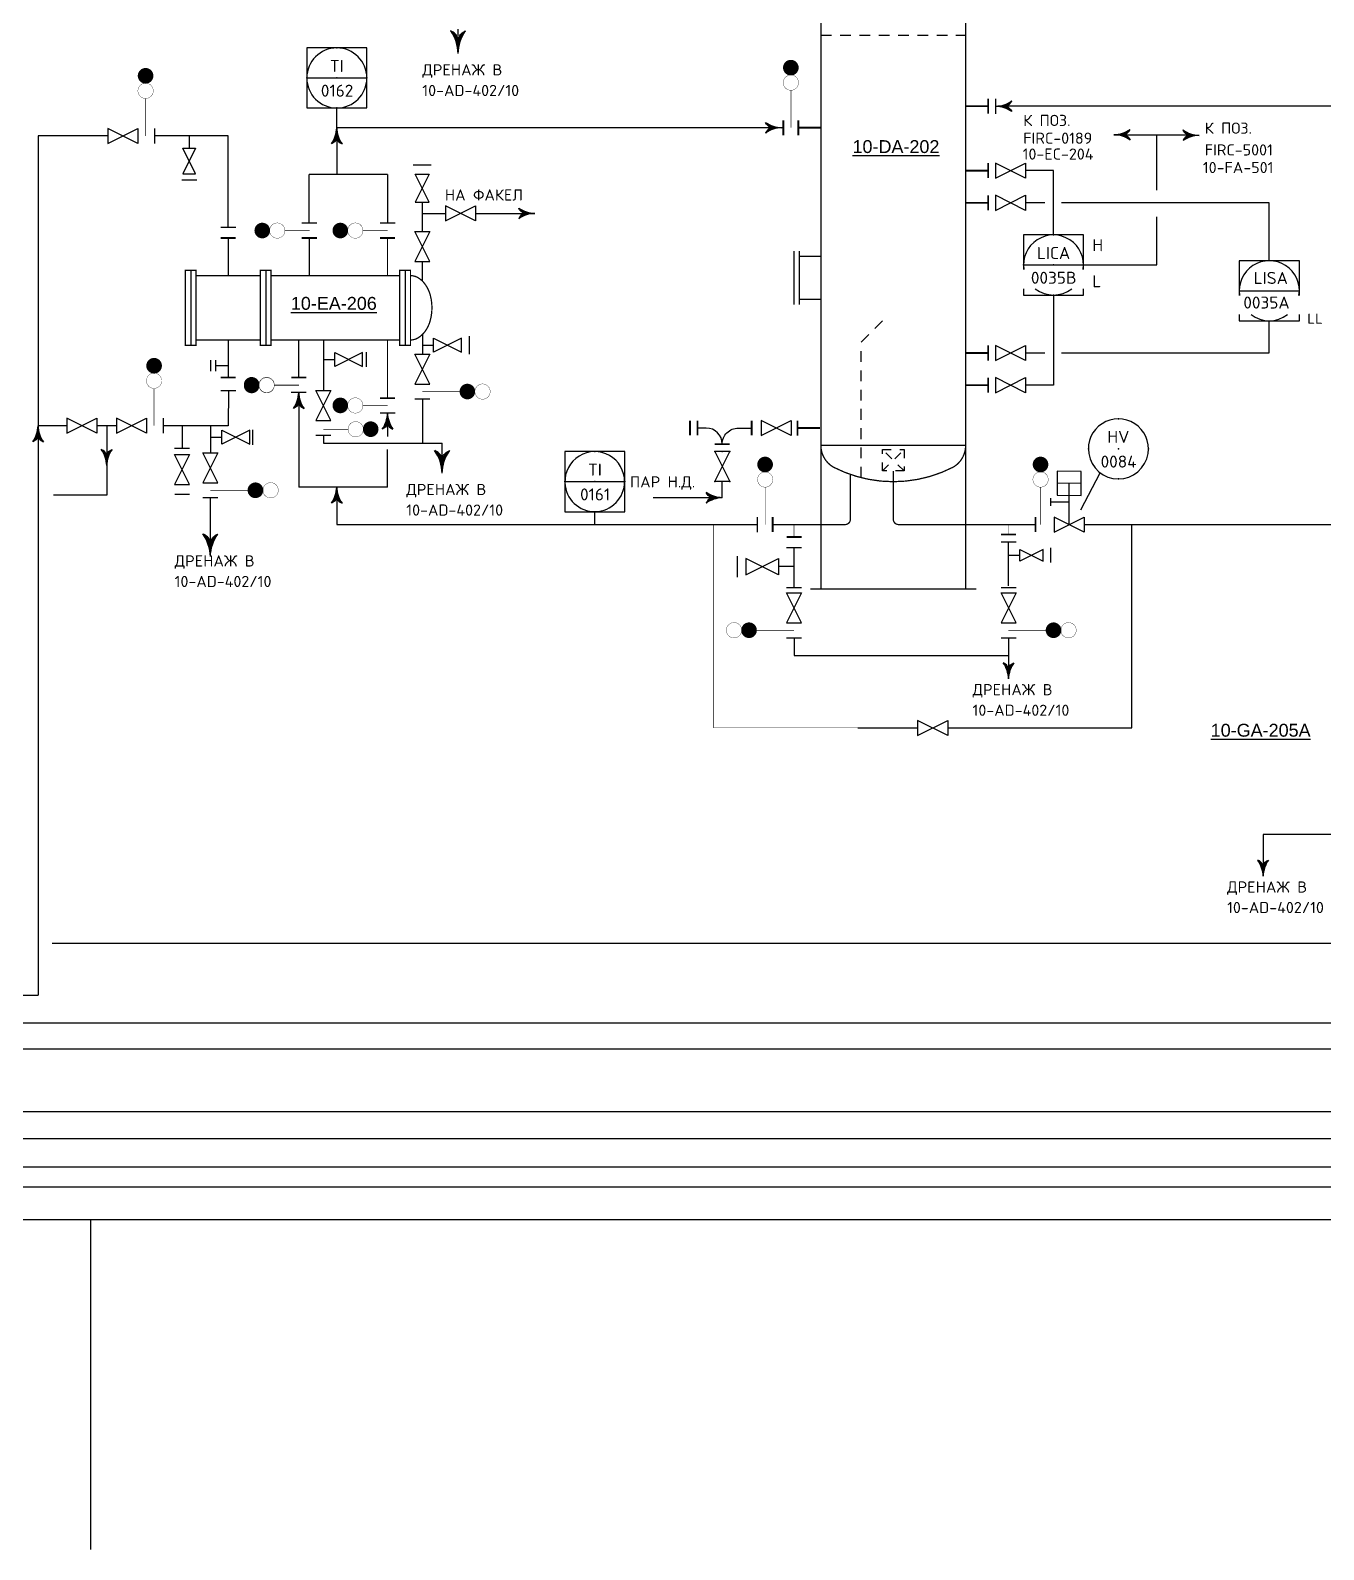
# Model space of a CAD drawing. Extents: x 78 to 490, y 181 to 404.
# Drawn here: x 250.44 to 265.52, y 181.98 to 199.68 of the extents above; entities that cross this region are included whole.
import ezdxf
from ezdxf.enums import TextEntityAlignment as Align

# ---------------------------------------------------------------- set-up
doc = ezdxf.new("R2010")
doc.units = 0
for name, pattern in [('DASH', [0.15625, 0.09375, -0.0625]), ('DASHED', [0.1875, 0.125, -0.0625]), ('HIDDEN', [0.125, 0.0625, -0.0625]), ('SDASH', [0.09375, 0.046875, -0.046875])]:
    doc.linetypes.add(name, pattern=pattern)
doc.layers.get('0').update_dxf_attribs({"linetype": 'CONTINUOUS'})
for name, color, linetype in [('1', 2, 'CONTINUOUS'), ('IN-ATTRIBS', 7, 'CONTINUOUS'), ('IN-EQUIPMENT', 7, 'CONTINUOUS'), ('IN-INST-TAP', 7, 'CONTINUOUS'), ('IN-INSTRUMENT', 7, 'SDASH'), ('IN-MIN-PROC', 7, 'CONTINUOUS'), ('IN-STEAM', 2, 'DASHED'), ('IN-TEXT', 51, 'CONTINUOUS')]:
    doc.layers.add(name, color=color, linetype=linetype)
doc.styles.add('ATTRIBS', font='SIMPLEX', dxfattribs={"width": 0.8, "height": 0.125})
doc.styles.add('HELV', font='HELV', dxfattribs={"height": 0.15})
doc.styles.add('NARROW', font='simplex', dxfattribs={"width": 0.75, "height": 0.1})
doc.styles.add('S1', font='simplex.shx')
doc.styles.add('SIMPLEX', font='SIMPLEX.shx')

# ---------------------------------------------------------------- blocks, each defined once
blk = doc.blocks.new('BUBTEXT')
at = {"layer": 'IN-ATTRIBS'}
for p in [(0, 0.25), (-0.25, 0), (0, 0), (0.25, 0), (0, -0.25)]:
    blk.add_point(p, dxfattribs=at)
at = {"layer": 'IN-ATTRIBS', "flags": 1}
for tag, style, width, p in [('IDNUM', 'ATTRIBS', 0.8, (0.009, 0.584)), ('DWGNO', 'ATTRIBS', 0.8, (0.003, 0.447)), ('FILENO', 'ATTRIBS', 0.8, (-0.003, 0.311)), ('LOC', 'ATTRIBS', 0.8, (-0.08, -0.422)), ('SIG', 'ATTRIBS', 0.8, (-0.087, -0.563)), ('INSTALL', 'ATTRIBS', 0.8, (-0.087, -0.699)), ('SERV', 'ATTRIBS', 0.8, (-0.083, -0.838)), ('DATE', 'ATTRIBS', 0.8, (-0.088, -0.969)), ('DES', 'NARROW', 0.75, (-0.087, -1.102)), ('CSYS', 'NARROW', 0.75, (-0.087, -1.243))]:
    blk.add_attdef(tag, text='', height=0.1, dxfattribs=dict(at, style=style, width=width)).set_placement(p, align=Align.CENTER)
at = {"layer": 'IN-ATTRIBS', "style": 'ATTRIBS', "flags": 1}
blk.add_attdef('SYSCDI', text='', height=0.1, dxfattribs=at).set_placement((-0.312, 0.312), align=Align.RIGHT)
at = {"layer": 'IN-ATTRIBS', "style": 'S1'}
for tag, p in [('XT', (0.324, 0.257)), ('A1', (0.323, 0.115)), ('A2', (0.323, -0.035)), ('A3', (0.323, -0.185)), ('RES', (0.323, -0.342))]:
    blk.add_attdef(tag, p, '', height=0.1, dxfattribs=at)
at = {"layer": 'IN-ATTRIBS', "style": 'ATTRIBS'}
blk.add_attdef('SYSCDV', text='', height=0.1, dxfattribs=at).set_placement((-0.312, 0.141), align=Align.RIGHT)
at = {"layer": 'IN-ATTRIBS', "style": 'S1'}
for tag, p in [('INSTTYPE', (0, 0.05)), ('TAGNUM', (0.002, -0.156)), ('MD', (0.402, -0.565)), ('SZ', (0.402, -0.696))]:
    blk.add_attdef(tag, text='', height=0.1, dxfattribs=at).set_placement(p, align=Align.CENTER)
blk = doc.blocks.new('VALVTEXT')
at = {"layer": 'IN-ATTRIBS'}
for p in [(0, 0.0625), (0, 0), (0.25, 0.0625), (0.25, 0), (0, -0.0625), (0.25, -0.0625)]:
    blk.add_point(p, dxfattribs=at)
at = {"layer": 'IN-ATTRIBS', "style": 'S1', "flags": 1}
for tag, p in [('IDNUM', (0.125, 0.5625)), ('DWGNO', (0.125, 0.4375)), ('FILENO', (0.125, 0.3125))]:
    blk.add_attdef(tag, text='', height=0.1, dxfattribs=at).set_placement(p, align=Align.CENTER)
at = {"layer": 'IN-ATTRIBS', "style": 'S1'}
for tag, p in [('MODE', (0.125, 0.078125)), ('SIZE', (0.125, -0.1875))]:
    blk.add_attdef(tag, text='', height=0.1, dxfattribs=at).set_placement(p, align=Align.CENTER)
blk = doc.blocks.new('PH29')
at = {"layer": 'IN-ATTRIBS'}
for p in [(0, 0.25), (-0.25, 0), (0, 0), (0.25, 0), (0, -0.25)]:
    blk.add_point(p, dxfattribs=at)
at = {"layer": 'IN-ATTRIBS', "flags": 1}
for tag, style, width, p in [('IDNUM', 'ATTRIBS', 0.8, (0.009, 0.584)), ('DWGNO', 'ATTRIBS', 0.8, (0.003, 0.447)), ('FILENO', 'ATTRIBS', 0.8, (-0.003, 0.311)), ('LOC', 'ATTRIBS', 0.8, (-0.08, -0.422)), ('SIG', 'ATTRIBS', 0.8, (-0.087, -0.563)), ('INSTALL', 'ATTRIBS', 0.8, (-0.087, -0.699)), ('SERV', 'ATTRIBS', 0.8, (-0.083, -0.838)), ('DATE', 'ATTRIBS', 0.8, (-0.088, -0.969)), ('DES', 'NARROW', 0.75, (-0.087, -1.102)), ('CSYS', 'NARROW', 0.75, (-0.087, -1.243))]:
    blk.add_attdef(tag, text='', height=0.1, dxfattribs=dict(at, style=style, width=width)).set_placement(p, align=Align.CENTER)
at = {"layer": 'IN-ATTRIBS', "style": 'ATTRIBS', "flags": 1}
blk.add_attdef('SYSCDI', text='', height=0.1, dxfattribs=at).set_placement((-0.312, 0.312), align=Align.RIGHT)
at = {"layer": 'IN-ATTRIBS', "style": 'S1'}
for tag, p in [('XT', (0.324, 0.257)), ('A1', (0.323, 0.115)), ('A2', (0.323, -0.035)), ('A3', (0.323, -0.185)), ('RES', (0.323, -0.342))]:
    blk.add_attdef(tag, p, '', height=0.1, dxfattribs=at)
at = {"layer": 'IN-ATTRIBS', "style": 'ATTRIBS'}
blk.add_attdef('SYSCDV', text='', height=0.1, dxfattribs=at).set_placement((-0.312, 0.141), align=Align.RIGHT)
at = {"layer": 'IN-ATTRIBS', "style": 'S1'}
for tag, p in [('INSTTYPE', (0, 0.05)), ('TAGNUM', (0.002, -0.156)), ('MD', (0.402, -0.565)), ('SZ', (0.402, -0.696))]:
    blk.add_attdef(tag, text='', height=0.1, dxfattribs=at).set_placement(p, align=Align.CENTER)

msp = doc.modelspace()

# ---------------------------------------------------------------- hatches: boundary and pattern name
for points in [[(255.535, 195.383, 0.373738), (255.623, 195.459, -0.070186), (255.623, 195.484, 0.373738), (255.535, 195.561, 1)], [(253.064, 194.232, 0.373738), (253.153, 194.309, -0.070186), (253.153, 194.334, 0.373738), (253.064, 194.411, 1)]]:
    msp.add_hatch(color=2).paths.add_polyline_path(points)

# ---------------------------------------------------------------- linework, layer by layer
at = {"color": 5, "linetype": 'Continuous'}
for p, q in [((255.428, 199.622), (255.428, 199.696)), ((255.257, 199.287), (255.257, 199.287)), ((271.719, 198.797), (261.719, 198.797)), ((254.012, 198.547), (254.012, 198)), ((259.219, 198.547), (254.012, 198.547)), ((254.604, 198), (253.692, 198)), ((253.692, 197.436), (253.692, 198)), ((254.604, 198), (254.604, 197.436)), ((255.01, 197.548), (255.01, 197.68)), ((255.01, 197.337), (255.01, 197.548)), ((255.01, 197.548), (255.28, 197.548)), ((255.63, 197.548), (256.322, 197.548)), ((255.01, 196.014), (255.141, 196.014)), ((253.857, 195.847), (253.988, 195.847)), ((253.569, 195.461), (253.569, 194.359)), ((255.01, 195.382), (255.01, 194.872)), ((254.604, 195.221), (254.604, 194.949)), ((252.21, 195.073), (252.21, 194.811)), ((252.539, 194.94), (252.671, 194.94)), ((253.857, 194.961), (253.857, 194.872)), ((258.319, 195.047), (258.218, 195.047)), ((253.857, 194.872), (255.241, 194.872)), ((254.604, 194.359), (254.604, 194.796)), ((255.241, 194.522), (255.241, 194.872)), ((258.506, 194.234), (258.506, 194.422)), ((252.539, 193.69), (252.539, 194.234)), ((254.604, 194.359), (253.569, 194.359)), ((254.012, 194.234), (254.012, 193.922)), ((255.07, 194.397), (255.07, 194.397)), ((258.506, 194.234), (257.7, 194.234)), ((254.012, 193.922), (258.919, 193.922)), ((263.282, 191.552), (263.282, 193.922)), ((261.844, 193.208), (261.844, 193.719)), ((252.368, 193.565), (252.368, 193.565)), ((259.344, 193.19), (259.344, 193.656)), ((261.844, 193.565), (261.976, 193.565)), ((259.344, 193.432), (259.161, 193.432)), ((259.344, 192.597), (259.344, 192.396)), ((261.844, 192.597), (261.844, 192.196)), ((259.344, 192.396), (261.844, 192.396)), ((260.086, 191.552), (260.785, 191.552)), ((261.135, 191.552), (263.282, 191.552)), ((264.812, 190.311), (264.812, 189.896)), ((266.05, 190.311), (264.812, 190.311))]:
    msp.add_line(p, q, dxfattribs=at)
at = {"color": 5, "linetype": 'DASHED'}
for p, q in [((259.657, 199.625), (261.344, 199.625)), ((260.126, 196.047), (260.376, 196.297)), ((260.126, 194.469), (260.126, 196.038))]:
    msp.add_line(p, q, dxfattribs=at)
at = {"linetype": 'Continuous'}
for p, q in [((253.663, 199.127), (254.363, 199.127)), ((262.719, 196.947), (263.573, 196.947)), ((256.672, 194.422), (257.372, 194.422))]:
    msp.add_line(p, q, dxfattribs=at)
at = {"color": 2}
for p, q in [((261.694, 198.884), (261.694, 198.709)), ((251.892, 198.364), (251.892, 198.539)), ((252.292, 198.452), (252.292, 198.307)), ((254.905, 198.113), (255.114, 198.113)), ((252.205, 197.941), (252.379, 197.941)), ((253.78, 197.436), (253.605, 197.436)), ((254.692, 197.436), (254.517, 197.436)), ((252.66, 197.386), (252.835, 197.386)), ((255.56, 195.909), (255.56, 196.118)), ((254.358, 195.76), (254.358, 195.933)), ((252.836, 195.481), (252.661, 195.481)), ((253.656, 195.461), (253.481, 195.461)), ((255.097, 195.384), (254.922, 195.384)), ((251.991, 194.986), (251.991, 195.161)), ((254.692, 195.221), (254.517, 195.221)), ((253.034, 194.853), (253.034, 195.026)), ((253.944, 194.961), (253.769, 194.961)), ((252.122, 194.811), (252.297, 194.811)), ((252.123, 194.276), (252.297, 194.276)), ((252.627, 194.234), (252.452, 194.234)), ((262.333, 194.228), (262.332, 194.14)), ((262.691, 194.402), (262.411, 194.403)), ((262.551, 193.921), (262.551, 194.403)), ((262.551, 194.184), (262.333, 194.184)), ((258.919, 193.834), (258.919, 194.009)), ((262.376, 194.009), (262.376, 193.834)), ((262.376, 193.834), (262.726, 194.009)), ((262.726, 193.834), (262.376, 194.009)), ((262.726, 194.009), (262.725, 193.834)), ((261.757, 193.719), (261.932, 193.719)), ((258.679, 193.554), (258.679, 193.31)), ((259.257, 193.656), (259.336, 193.656)), ((259.336, 193.656), (259.432, 193.656)), ((262.339, 193.478), (262.339, 193.652)), ((259.257, 193.19), (259.432, 193.19)), ((261.757, 193.19), (261.932, 193.19)), ((259.432, 192.597), (259.257, 192.597)), ((261.932, 192.597), (261.757, 192.597))]:
    msp.add_line(p, q, dxfattribs=at)
at = {"color": 3, "linetype": 'Continuous'}
for p, q in [((250.53, 198.452), (250.53, 195.073)), ((251.344, 198.452), (250.53, 198.452)), ((252.747, 198.452), (251.892, 198.452)), ((252.747, 197.386), (252.747, 198.452)), ((252.749, 195.481), (252.747, 195.073)), ((250.866, 195.073), (250.53, 195.073)), ((250.53, 194.948), (250.53, 188.436)), ((251.443, 195.073), (251.216, 195.073)), ((251.33, 195.073), (251.33, 194.264)), ((252.747, 195.073), (251.991, 195.073)), ((251.33, 194.264), (250.711, 194.264)), ((262.726, 193.921), (269.782, 193.921))]:
    msp.add_line(p, q, dxfattribs=at)
at = {"color": 7, "linetype": 'Continuous'}
for p, q in [((262.019, 196.947), (262.719, 196.947)), ((264.535, 196.647), (265.235, 196.647))]:
    msp.add_line(p, q, dxfattribs=at)
at = {"color": 7}
for p, q in [((252.541, 195.837), (252.541, 195.709)), ((252.598, 195.837), (252.598, 195.709)), ((252.747, 195.773), (252.598, 195.773))]:
    msp.add_line(p, q, dxfattribs=at)
at = {"color": 6}
for p, q in [((261.344, 194.843), (259.657, 194.843)), ((79.948, 185.824), (463.566, 185.824))]:
    msp.add_line(p, q, dxfattribs=at)
at = {"color": 3}
for p, q in [((250.696, 189.044), (276.555, 189.044)), ((224.197, 188.436), (250.53, 188.436)), ((224.197, 188.115), (277.724, 188.115)), ((223.995, 187.811), (277.719, 187.811)), ((116.38, 187.08), (277.715, 187.08)), ((116.213, 186.766), (277.81, 186.766)), ((106.748, 186.436), (278.396, 186.436))]:
    msp.add_line(p, q, dxfattribs=at)
at = {"color": 5}
msp.add_line((105.865, 186.205), (278.747, 186.205), dxfattribs=at)
at = {"color": 6, "const_width": 0.015}
for points in [[(259.657, 202.794), (259.657, 194.859, 0.246778)], [(261.344, 194.859, 0.009744), (261.344, 194.902), (261.344, 202.794)], [(254.872, 196.073, 0.139889), (254.962, 196.099, 0.107118), (255.049, 196.183, 0.079812), (255.102, 196.299, 0.067459), (255.122, 196.448, 0.067459), (255.102, 196.598, 0.079812), (255.049, 196.713, 0.107118), (254.962, 196.798, 0.139889), (254.872, 196.823)], [(259.657, 194.859), (259.657, 194.843, 0.267949), (259.803, 194.591, 0.242718), (261.199, 194.591, 0.267949), (261.344, 194.843), (261.344, 194.859, 0.267949)]]:
    msp.add_lwpolyline(points, format="xyb", dxfattribs=at)
at = {"color": 5, "linetype": 'Continuous'}
for points in [[(255.428, 199.588, 0.206864), (255.34, 199.675)], [(255.428, 199.588, -0.206864), (255.515, 199.675)], [(255.428, 199.413, -0.150368), (255.515, 199.675)], [(254.012, 198.547, 0.150368), (254.074, 198.359)], [(259.074, 198.547, -0.206864), (259.012, 198.609, -0.206864)], [(259.199, 198.547, 0.150368), (259.012, 198.484, 0.150368)], [(259.074, 198.547, 0.206864), (259.012, 198.484, 0.206864)], [(254.012, 198.422, -0.206864), (253.949, 198.359)], [(254.012, 198.422, 0.206864), (254.074, 198.359)], [(256.197, 197.548, -0.206864), (256.134, 197.611)], [(256.197, 197.548, 0.206864), (256.134, 197.486)], [(256.322, 197.548, 0.150368), (256.134, 197.486)], [(253.569, 195.336, -0.206864), (253.506, 195.274)], [(253.569, 195.461, 0.150368), (253.631, 195.274)], [(253.569, 195.336, 0.206864), (253.631, 195.274)], [(254.604, 195.221, 0.150368), (254.667, 195.033)], [(254.604, 195.096, -0.206864), (254.542, 195.033)], [(254.604, 195.096, 0.206864), (254.667, 195.033)], [(258.506, 194.859, -0.414214), (258.694, 195.047), (258.85, 195.047)], [(255.241, 194.697, 0.206864), (255.154, 194.785)], [(255.241, 194.522, -0.150368), (255.329, 194.785)], [(255.241, 194.697, -0.206864), (255.329, 194.785)], [(254.012, 194.234, -0.206864), (253.949, 194.171)], [(254.012, 194.359, 0.150368), (254.074, 194.171)], [(254.012, 194.234, 0.206864), (254.074, 194.171)], [(258.381, 194.234, -0.206864), (258.319, 194.297, -0.206864)], [(258.506, 194.234, -0.150368), (258.319, 194.297, -0.150368)], [(258.381, 194.234, 0.206864), (258.319, 194.172, 0.206864)], [(252.539, 193.725, 0.206864), (252.452, 193.812)], [(252.539, 193.55, -0.150368), (252.627, 193.812)], [(252.539, 193.725, -0.206864), (252.627, 193.812)], [(261.844, 192.124, 0.150368), (261.782, 192.311)], [(261.844, 192.249, 0.206864), (261.782, 192.311)], [(261.844, 192.249, -0.206864), (261.907, 192.311)], [(264.813, 189.824, 0.150368), (264.75, 190.012, 0.150368)], [(264.813, 189.949, 0.206864), (264.75, 190.012, 0.206864)], [(264.813, 189.949, -0.206864), (264.875, 190.012, -0.206864)]]:
    msp.add_lwpolyline(points, format="xyb", dxfattribs=at)
for points in [[(254.363, 199.073), (254.363, 199.477), (253.663, 199.477), (253.663, 199.073)], [(253.663, 199.073), (253.663, 198.777), (254.363, 198.777), (254.363, 199.073)], [(257.372, 194.369), (257.372, 194.772), (256.672, 194.772), (256.672, 194.369)], [(256.672, 194.369), (256.672, 194.072), (257.372, 194.072), (257.372, 194.369)]]:
    msp.add_lwpolyline(points)
at = {"color": 2}
for points, const_width in [([(251.738, 199.152, 1), (251.829, 199.152, 1)], 0.091), ([(259.261, 199.247, 1), (259.352, 199.247, 1)], 0.091), ([(251.694, 198.977, 1), (251.873, 198.977, 1)], 0.0035), ([(259.218, 199.072, 1), (259.396, 199.072, 1)], 0.0035), ([(253.144, 197.394, -1), (253.144, 197.303, -1)], 0.091), ([(253.319, 197.437, -1), (253.319, 197.259, -1)], 0.0035), ([(254.054, 197.394, -1), (254.054, 197.303, -1)], 0.091), ([(254.229, 197.437, -1), (254.229, 197.259, -1)], 0.0035), ([(251.837, 195.773, 1), (251.928, 195.773, 1)], 0.091), ([(251.793, 195.598, 1), (251.971, 195.598, 1)], 0.0035), ([(253.02, 195.596, -1), (253.02, 195.505, -1)], 0.091), ([(253.02, 195.589, -1), (253.02, 195.498, -1)], 0.091), ([(253.195, 195.64, -1), (253.195, 195.461, -1)], 0.0035), ([(253.195, 195.633, -1), (253.195, 195.455, -1)], 0.0035), ([(255.535, 195.561, 1), (255.535, 195.383, 1)], 0.0035), ([(255.712, 195.561, 1), (255.712, 195.383, 1)], 0.0035), ([(254.054, 195.356, -1), (254.054, 195.265, -1)], 0.091), ([(254.229, 195.399, -1), (254.229, 195.221, -1)], 0.0035), ([(254.233, 194.944, -1), (254.233, 195.122, -1)], 0.0035), ([(254.408, 194.988, -1), (254.408, 195.079, -1)], 0.091), ([(258.961, 194.622, 1), (259.052, 194.622, 1)], 0.091), ([(262.172, 194.622, 1), (262.263, 194.622, 1)], 0.091), ([(253.064, 194.411, 1), (253.064, 194.232, 1)], 0.0035), ([(253.241, 194.411, 1), (253.241, 194.232, 1)], 0.0035), ([(258.918, 194.447, 1), (259.096, 194.447, 1)], 0.0035), ([(262.129, 194.447, 1), (262.307, 194.447, 1)], 0.0035), ([(258.644, 192.601, -1), (258.644, 192.78, -1)], 0.0035), ([(258.819, 192.645, -1), (258.819, 192.736, -1)], 0.091), ([(262.369, 192.736, -1), (262.369, 192.645, -1)], 0.091), ([(262.544, 192.78, -1), (262.544, 192.601, -1)], 0.0035)]:
    msp.add_lwpolyline(points, format="xyb", close=True, dxfattribs=dict(at, const_width=const_width))
for points, const_width in [([(251.783, 198.889), (251.783, 198.452)], 0.007), ([(259.307, 198.984), (259.307, 198.547)], 0.007), ([(259.219, 198.459), (259.219, 198.634)], 0.021), ([(253.406, 197.348), (253.695, 197.348)], 0.007), ([(254.317, 197.348), (254.606, 197.348)], 0.007), ([(251.882, 195.511), (251.882, 195.073)], 0.007), ([(253.283, 195.55), (253.572, 195.55)], 0.007), ([(253.283, 195.544), (253.572, 195.544)], 0.007), ([(255.447, 195.472), (255.01, 195.472)], 0.007), ([(254.317, 195.31), (254.606, 195.31)], 0.007), ([(258.131, 195.134), (258.131, 194.96)], 0.021), ([(258.218, 195.134), (258.218, 194.96)], 0.021), ([(258.85, 195.134), (258.85, 194.96)], 0.021), ([(253.854, 195.033), (254.143, 195.033)], 0.007), ([(258.593, 194.859), (258.419, 194.859)], 0.021), ([(252.977, 194.322), (252.539, 194.322)], 0.007), ([(259.007, 194.359), (259.007, 193.922)], 0.007), ([(262.218, 194.359), (262.218, 193.922)], 0.007), ([(258.907, 192.69), (259.344, 192.69)], 0.007), ([(262.282, 192.69), (261.844, 192.69)], 0.007)]:
    msp.add_lwpolyline(points, dxfattribs=dict(at, const_width=const_width))
at = {"color": 6}
for points, const_width in [([(261.607, 198.884), (261.607, 198.709)], 0.021), ([(261.344, 198.797), (261.607, 198.797)], 0.021), ([(259.394, 198.459), (259.394, 198.634)], 0.021), ([(259.657, 198.547), (259.394, 198.547)], 0.021), ([(261.607, 197.959), (261.607, 198.134)], 0.021), ([(261.344, 198.047), (261.607, 198.047)], 0.021), ([(261.607, 197.584), (261.607, 197.759)], 0.021), ([(261.344, 197.672), (261.607, 197.672)], 0.021), ([(252.66, 197.261), (252.835, 197.261)], 0.021), ([(252.747, 196.823), (252.747, 197.261)], 0.015), ([(253.78, 197.261), (253.605, 197.261)], 0.021), ([(253.692, 196.823), (253.692, 197.261)], 0.015), ([(254.692, 197.261), (254.517, 197.261)], 0.021), ([(254.604, 196.823), (254.604, 197.261)], 0.015), ([(259.344, 196.484), (259.344, 197.109)], 0.015), ([(259.407, 196.484), (259.407, 197.109)], 0.015), ([(259.657, 197.047), (259.407, 197.047)], 0.015), ([(252.372, 196.823), (253.122, 196.823)], 0.015), ([(253.247, 196.823), (254.747, 196.823)], 0.015), ([(259.657, 196.547), (259.407, 196.547)], 0.015), ([(252.372, 196.074), (253.122, 196.074)], 0.015), ([(252.747, 196.073), (252.747, 195.636)], 0.015), ([(253.247, 196.074), (254.747, 196.074)], 0.015), ([(253.569, 196.074), (253.569, 195.636)], 0.015), ([(254.604, 196.074), (254.604, 195.396)], 0.015), ([(261.607, 195.834), (261.607, 196.009)], 0.021), ([(261.344, 195.922), (261.607, 195.922)], 0.021), ([(252.835, 195.636), (252.66, 195.636)], 0.021), ([(253.656, 195.636), (253.481, 195.636)], 0.021), ([(261.607, 195.459), (261.607, 195.634)], 0.021), ([(261.344, 195.547), (261.607, 195.547)], 0.021), ([(254.692, 195.396), (254.517, 195.396)], 0.021), ([(259.385, 195.134), (259.385, 194.959)], 0.021), ([(259.647, 195.047), (259.385, 195.047)], 0.021), ([(259.657, 194.828), (259.657, 193.172)], 0.015), ([(261.344, 194.828), (261.344, 193.172)], 0.015), ([(259.094, 193.834), (259.094, 194.009)], 0.021), ([(259.282, 193.922), (259.094, 193.922)], 0.015), ([(259.657, 193.922), (259.282, 193.922)], 0.015), ([(259.344, 193.777), (259.344, 193.922)], 0.007), ([(259.257, 193.777), (259.432, 193.777)], 0.021), ([(259.532, 193.172), (261.469, 193.172)], 0.015)]:
    msp.add_lwpolyline(points, dxfattribs=dict(at, const_width=const_width))
for points in [[(261.694, 198.797, 0.150368), (261.882, 198.859, 0.150368)], [(261.819, 198.797, 0.206864), (261.882, 198.859, 0.206864)], [(261.819, 198.797, -0.206864), (261.882, 198.734, -0.206864)], [(263.074, 198.465, 0.150368), (263.261, 198.527)], [(263.199, 198.465, 0.206864), (263.261, 198.527)], [(263.199, 198.465, -0.206864), (263.261, 198.402)]]:
    msp.add_lwpolyline(points, format="xyb")
at = {"color": 2}
for points in [[(251.344, 198.364), (251.694, 198.539), (251.694, 198.364), (251.344, 198.539)], [(252.367, 198.008), (252.218, 198.307), (252.367, 198.307), (252.218, 198.008)], [(262.044, 197.959), (261.694, 198.134), (261.694, 197.959), (262.044, 198.134)], [(255.091, 198.006), (254.928, 197.68), (255.091, 197.68), (254.928, 198.006)], [(255.28, 197.461), (255.63, 197.636), (255.63, 197.461), (255.28, 197.636)], [(262.044, 197.584), (261.694, 197.759), (261.694, 197.584), (262.044, 197.759)], [(255.097, 197.337), (254.922, 196.987), (255.097, 196.987), (254.922, 197.337)], [(255.468, 196.095), (255.141, 195.932), (255.141, 196.095), (255.468, 195.932)], [(262.044, 195.834), (261.694, 196.009), (261.694, 195.834), (262.044, 196.009)], [(254.314, 195.928), (253.988, 195.765), (253.988, 195.928), (254.314, 195.765)], [(255.097, 195.559), (254.922, 195.909), (255.097, 195.909), (254.922, 195.559)], [(253.944, 195.136), (253.769, 195.486), (253.944, 195.486), (253.769, 195.136)], [(262.044, 195.459), (261.694, 195.634), (261.694, 195.459), (262.044, 195.634)], [(250.866, 194.986), (251.216, 195.161), (251.216, 194.986), (250.866, 195.161)], [(251.443, 194.986), (251.793, 195.161), (251.793, 194.986), (251.443, 195.161)], [(258.961, 194.959), (259.311, 195.134), (259.311, 194.959), (258.961, 195.134)], [(252.997, 195.021), (252.671, 194.858), (252.671, 195.021), (252.997, 194.858)], [(252.627, 194.409), (252.452, 194.759), (252.627, 194.759), (252.452, 194.409)], [(258.419, 194.422), (258.594, 194.772), (258.419, 194.772), (258.594, 194.422)], [(252.297, 194.387), (252.122, 194.737), (252.297, 194.737), (252.122, 194.387)], [(262.691, 194.542), (262.411, 194.543), (262.411, 194.263), (262.691, 194.262)], [(258.78, 193.337), (259.161, 193.527), (259.161, 193.337), (258.78, 193.527)], [(262.248, 193.633), (261.976, 193.497), (261.976, 193.633), (262.248, 193.497)], [(259.432, 192.778), (259.257, 193.128), (259.432, 193.128), (259.257, 192.778)], [(261.932, 192.778), (261.757, 193.128), (261.932, 193.128), (261.757, 192.778)], [(260.785, 191.465), (261.135, 191.64), (261.135, 191.465), (260.785, 191.64)]]:
    msp.add_lwpolyline(points, close=True, dxfattribs=at)
at = {"color": 7}
for points in [[(263.942, 198.458, -0.206864), (263.879, 198.521)], [(263.942, 198.458, 0.206864), (263.879, 198.396)], [(264.067, 198.458, 0.150368), (263.879, 198.396)]]:
    msp.add_lwpolyline(points, format="xyb", dxfattribs=at)
for points in [[(262.719, 196.893), (262.719, 197.297), (262.019, 197.297), (262.019, 196.893)], [(265.235, 196.593), (265.235, 196.997), (264.535, 196.997), (264.535, 196.593)], [(262.019, 196.669), (262.019, 196.597), (262.719, 196.597), (262.719, 196.669)], [(264.535, 196.369), (264.535, 196.297), (265.235, 196.297), (265.235, 196.369)]]:
    msp.add_lwpolyline(points, dxfattribs=at)
at = {"color": 6, "const_width": 0.015}
for points in [[(252.372, 196.011), (252.372, 196.886), (252.247, 196.886), (252.247, 196.011)], [(253.247, 196.011), (253.247, 196.886), (253.122, 196.886), (253.122, 196.011)], [(254.872, 196.011), (254.872, 196.886), (254.747, 196.886), (254.747, 196.011)]]:
    msp.add_lwpolyline(points, close=True, dxfattribs=at)
at = {"color": 5, "linetype": 'Continuous'}
for points in [[(255.01, 196.76), (255.01, 196.987)], [(253.857, 196.074), (253.857, 195.486)], [(255.01, 196.136), (255.01, 195.909)], [(252.539, 195.073), (252.539, 194.759)]]:
    msp.add_lwpolyline(points, dxfattribs=at)
at = {"color": 3, "linetype": 'Continuous'}
for points in [[(250.53, 194.948, -0.206864), (250.467, 194.886)], [(250.53, 195.073, 0.150368), (250.592, 194.886)], [(250.53, 194.948, 0.206864), (250.592, 194.886)], [(251.33, 194.61, 0.150368), (251.267, 194.797)], [(251.33, 194.735, 0.206864), (251.267, 194.797)], [(251.33, 194.735, -0.206864), (251.392, 194.797)]]:
    msp.add_lwpolyline(points, format="xyb", dxfattribs=at)
at = {"color": 5, "linetype": 'Continuous', "const_width": 0.005}
msp.add_lwpolyline([(258.407, 193.922), (258.407, 191.552), (260.785, 191.552)], dxfattribs=at)
at = {"color": 3, "linetype": 'Continuous'}
for points, const_width in [([(261.313, 193.922), (262.158, 193.922)], 0.015), ([(261.844, 193.806), (261.844, 193.922)], 0.005), ([(262.158, 194.009), (262.158, 193.834)], 0.021), ([(261.757, 193.806), (261.932, 193.806)], 0.021)]:
    msp.add_lwpolyline(points, dxfattribs=dict(at, const_width=const_width))
at = {"color": 5, "linetype": 'Continuous'}
for centre, radius, start, end in [((254.958, 199.402), 0.47, 1.3322, 35.5377), ((253.676, 198.554), 0.336, 324.4623, 358.6678), ((259.207, 198.883), 0.336, 234.4623, 268.6678), ((256.33, 197.884), 0.336, 234.4623, 268.6678), ((253.233, 195.469), 0.336, 324.4623, 358.6678), ((254.268, 195.229), 0.336, 324.4623, 358.6678), ((258.319, 194.859), 0.188, 0, 90), ((254.771, 194.511), 0.47, 1.3322, 35.5377), ((253.676, 194.366), 0.336, 324.4623, 358.6678), ((258.514, 193.898), 0.336, 91.3322, 125.5377), ((252.069, 193.539), 0.47, 1.3322, 35.5377), ((262.18, 192.116), 0.336, 144.4623, 178.6678), ((265.149, 189.816), 0.336, 144.4623, 178.6678)]:
    msp.add_arc(centre, radius, start, end, dxfattribs=at)
for centre, radius, start, end in [((254.013, 199.127), 0.35, 0, 180), ((254.013, 199.127), 0.35, 180, 360), ((261.687, 198.461), 0.336, 54.4623, 88.6678), ((263.066, 198.129), 0.336, 54.4623, 88.6678), ((263.125, 194.804), 0.35, 351.1529, 188.8471), ((257.02, 194.424), 0.348, 359.6836, 182.4933), ((263.125, 194.804), 0.35, 188.8471, 351.1529), ((257.02, 194.421), 0.348, 181.9776, 0.1993)]:
    msp.add_arc(centre, radius, start, end)
at = {"color": 7}
for centre, radius, start, end in [((264.074, 198.794), 0.336, 234.4623, 268.6678), ((262.369, 196.947), 0.35, 351.1529, 188.8471), ((264.885, 196.647), 0.35, 351.1529, 188.8471), ((262.369, 196.947), 0.35, 232.6037, 307.3963), ((264.885, 196.647), 0.35, 232.6037, 307.3963)]:
    msp.add_arc(centre, radius, start, end, dxfattribs=at)
at = {"color": 3, "linetype": 'Continuous'}
for centre, start, end in [((250.194, 195.081), 324.4623, 358.6678), ((251.666, 194.602), 144.4623, 178.6678)]:
    msp.add_arc(centre, 0.336, start, end, dxfattribs=at)
at = {"color": 5, "linetype": 'Continuous'}
for points in [[(255.37, 199.627), (255.363, 199.664), (255.34, 199.675)], [(255.394, 199.577), (255.384, 199.649), (255.37, 199.627), (255.363, 199.664)], [(255.412, 199.523), (255.402, 199.631), (255.394, 199.577), (255.384, 199.649)], [(255.423, 199.468), (255.417, 199.61), (255.412, 199.523), (255.402, 199.631)], [(255.428, 199.413), (255.428, 199.588), (255.423, 199.468), (255.417, 199.61)], [(255.428, 199.413), (255.428, 199.588), (255.433, 199.468), (255.439, 199.61)], [(255.433, 199.468), (255.439, 199.61), (255.444, 199.523), (255.454, 199.631)], [(255.444, 199.523), (255.454, 199.631), (255.462, 199.577), (255.472, 199.649)], [(255.462, 199.577), (255.472, 199.649), (255.486, 199.627), (255.493, 199.664)], [(255.486, 199.627), (255.493, 199.664), (255.515, 199.675)], [(254.008, 198.507), (254.004, 198.405), (254, 198.467), (253.993, 198.391)], [(254.012, 198.547), (254.012, 198.422), (254.008, 198.507), (254.004, 198.405)], [(254.012, 198.547), (254.012, 198.422), (254.015, 198.507), (254.02, 198.405)], [(254.015, 198.507), (254.02, 198.405), (254.023, 198.467), (254.03, 198.391)], [(259.046, 198.588), (259.02, 198.593), (259.012, 198.609)], [(259.046, 198.505), (259.02, 198.5), (259.012, 198.484)], [(259.082, 198.571), (259.031, 198.578), (259.046, 198.588), (259.02, 198.593)], [(259.082, 198.523), (259.031, 198.515), (259.046, 198.505), (259.02, 198.5)], [(259.12, 198.558), (259.043, 198.565), (259.082, 198.571), (259.031, 198.578)], [(259.12, 198.535), (259.043, 198.528), (259.082, 198.523), (259.031, 198.515)], [(259.16, 198.55), (259.058, 198.555), (259.12, 198.558), (259.043, 198.565)], [(259.16, 198.543), (259.058, 198.539), (259.12, 198.535), (259.043, 198.528)], [(259.199, 198.547), (259.074, 198.547), (259.16, 198.55), (259.058, 198.555)], [(259.199, 198.547), (259.074, 198.547), (259.16, 198.543), (259.058, 198.539)], [(253.971, 198.393), (253.966, 198.367), (253.949, 198.359)], [(253.988, 198.429), (253.98, 198.378), (253.971, 198.393), (253.966, 198.367)], [(254, 198.467), (253.993, 198.391), (253.988, 198.429), (253.98, 198.378)], [(254.023, 198.467), (254.03, 198.391), (254.036, 198.429), (254.043, 198.378)], [(254.036, 198.429), (254.043, 198.378), (254.053, 198.393), (254.058, 198.367)], [(254.053, 198.393), (254.058, 198.367), (254.074, 198.359)], [(256.168, 197.59), (256.142, 197.595), (256.134, 197.611)], [(256.205, 197.572), (256.153, 197.58), (256.168, 197.59), (256.142, 197.595)], [(256.168, 197.507), (256.142, 197.502), (256.134, 197.486)], [(256.205, 197.524), (256.153, 197.517), (256.168, 197.507), (256.142, 197.502)], [(256.243, 197.56), (256.166, 197.567), (256.205, 197.572), (256.153, 197.58)], [(256.243, 197.537), (256.166, 197.53), (256.205, 197.524), (256.153, 197.517)], [(256.282, 197.552), (256.181, 197.556), (256.243, 197.56), (256.166, 197.567)], [(256.282, 197.545), (256.181, 197.54), (256.243, 197.537), (256.166, 197.53)], [(256.322, 197.548), (256.197, 197.548), (256.282, 197.552), (256.181, 197.556)], [(256.322, 197.548), (256.197, 197.548), (256.282, 197.545), (256.181, 197.54)], [(253.528, 195.308), (253.523, 195.282), (253.506, 195.274)], [(253.545, 195.344), (253.537, 195.292), (253.528, 195.308), (253.523, 195.282)], [(253.557, 195.382), (253.55, 195.305), (253.545, 195.344), (253.537, 195.292)], [(253.565, 195.421), (253.561, 195.32), (253.557, 195.382), (253.55, 195.305)], [(253.569, 195.461), (253.569, 195.336), (253.565, 195.421), (253.561, 195.32)], [(253.569, 195.461), (253.569, 195.336), (253.572, 195.421), (253.577, 195.32)], [(253.572, 195.421), (253.577, 195.32), (253.58, 195.382), (253.587, 195.305)], [(253.58, 195.382), (253.587, 195.305), (253.593, 195.344), (253.6, 195.292)], [(253.593, 195.344), (253.6, 195.292), (253.61, 195.308), (253.615, 195.282)], [(253.61, 195.308), (253.615, 195.282), (253.631, 195.274)], [(254.593, 195.142), (254.586, 195.065), (254.58, 195.104), (254.573, 195.052)], [(254.601, 195.181), (254.596, 195.08), (254.593, 195.142), (254.586, 195.065)], [(254.604, 195.221), (254.604, 195.096), (254.601, 195.181), (254.596, 195.08)], [(254.604, 195.221), (254.604, 195.096), (254.607, 195.181), (254.612, 195.08)], [(254.607, 195.181), (254.612, 195.08), (254.616, 195.142), (254.623, 195.065)], [(254.616, 195.142), (254.623, 195.065), (254.628, 195.104), (254.636, 195.052)], [(254.563, 195.067), (254.558, 195.041), (254.542, 195.033)], [(254.58, 195.104), (254.573, 195.052), (254.563, 195.067), (254.558, 195.041)], [(254.628, 195.104), (254.636, 195.052), (254.645, 195.067), (254.65, 195.041)], [(254.645, 195.067), (254.65, 195.041), (254.667, 195.033)], [(255.184, 194.737), (255.176, 194.773), (255.154, 194.785)], [(255.208, 194.686), (255.197, 194.759), (255.184, 194.737), (255.176, 194.773)], [(255.225, 194.633), (255.215, 194.741), (255.208, 194.686), (255.197, 194.759)], [(255.257, 194.633), (255.267, 194.741), (255.275, 194.686), (255.285, 194.759)], [(255.275, 194.686), (255.285, 194.759), (255.299, 194.737), (255.306, 194.773)], [(255.299, 194.737), (255.306, 194.773), (255.329, 194.785)], [(255.237, 194.578), (255.23, 194.72), (255.225, 194.633), (255.215, 194.741)], [(255.241, 194.522), (255.241, 194.697), (255.237, 194.578), (255.23, 194.72)], [(255.241, 194.522), (255.241, 194.697), (255.246, 194.578), (255.252, 194.72)], [(255.246, 194.578), (255.252, 194.72), (255.257, 194.633), (255.267, 194.741)], [(253.988, 194.241), (253.98, 194.19), (253.971, 194.205), (253.966, 194.179)], [(254, 194.279), (253.993, 194.203), (253.988, 194.241), (253.98, 194.19)], [(254.008, 194.319), (254.004, 194.217), (254, 194.279), (253.993, 194.203)], [(254.012, 194.359), (254.012, 194.234), (254.008, 194.319), (254.004, 194.217)], [(254.012, 194.359), (254.012, 194.234), (254.015, 194.319), (254.02, 194.217)], [(254.015, 194.319), (254.02, 194.217), (254.023, 194.279), (254.03, 194.203)], [(254.023, 194.279), (254.03, 194.203), (254.036, 194.241), (254.043, 194.19)], [(254.036, 194.241), (254.043, 194.19), (254.053, 194.205), (254.058, 194.179)], [(258.353, 194.275), (258.327, 194.28), (258.319, 194.297)], [(258.389, 194.258), (258.337, 194.266), (258.353, 194.275), (258.327, 194.28)], [(258.427, 194.245), (258.35, 194.253), (258.389, 194.258), (258.337, 194.266)], [(258.466, 194.237), (258.365, 194.242), (258.427, 194.245), (258.35, 194.253)], [(258.466, 194.231), (258.365, 194.226), (258.427, 194.223), (258.35, 194.215)], [(258.506, 194.234), (258.381, 194.234), (258.466, 194.237), (258.365, 194.242)], [(258.506, 194.234), (258.381, 194.234), (258.466, 194.231), (258.365, 194.226)], [(253.971, 194.205), (253.966, 194.179), (253.949, 194.171)], [(254.053, 194.205), (254.058, 194.179), (254.074, 194.171)], [(258.353, 194.193), (258.327, 194.188), (258.319, 194.172)], [(258.389, 194.21), (258.337, 194.203), (258.353, 194.193), (258.327, 194.188)], [(258.427, 194.223), (258.35, 194.215), (258.389, 194.21), (258.337, 194.203)], [(252.482, 193.765), (252.475, 193.801), (252.452, 193.812)], [(252.506, 193.714), (252.495, 193.786), (252.482, 193.765), (252.475, 193.801)], [(252.524, 193.661), (252.513, 193.768), (252.506, 193.714), (252.495, 193.786)], [(252.535, 193.606), (252.528, 193.748), (252.524, 193.661), (252.513, 193.768)], [(252.539, 193.55), (252.539, 193.725), (252.535, 193.606), (252.528, 193.748)], [(252.539, 193.55), (252.539, 193.725), (252.544, 193.606), (252.551, 193.748)], [(252.544, 193.606), (252.551, 193.748), (252.555, 193.661), (252.566, 193.768)], [(252.555, 193.661), (252.566, 193.768), (252.573, 193.714), (252.584, 193.786)], [(252.573, 193.714), (252.584, 193.786), (252.597, 193.765), (252.604, 193.801)], [(252.597, 193.765), (252.604, 193.801), (252.627, 193.812)], [(261.803, 192.277), (261.798, 192.303), (261.782, 192.311)], [(261.82, 192.241), (261.813, 192.293), (261.803, 192.277), (261.798, 192.303)], [(261.833, 192.203), (261.826, 192.28), (261.82, 192.241), (261.813, 192.293)], [(261.841, 192.164), (261.836, 192.265), (261.833, 192.203), (261.826, 192.28)], [(261.848, 192.164), (261.853, 192.265), (261.856, 192.203), (261.863, 192.28)], [(261.856, 192.203), (261.863, 192.28), (261.869, 192.241), (261.876, 192.293)], [(261.869, 192.241), (261.876, 192.293), (261.886, 192.277), (261.891, 192.303)], [(261.886, 192.277), (261.891, 192.303), (261.907, 192.311)], [(261.844, 192.124), (261.844, 192.249), (261.841, 192.164), (261.836, 192.265)], [(261.844, 192.124), (261.844, 192.249), (261.848, 192.164), (261.853, 192.265)], [(264.771, 189.978), (264.766, 190.004), (264.75, 190.012)], [(264.789, 189.942), (264.781, 189.993), (264.771, 189.978), (264.766, 190.004)], [(264.801, 189.904), (264.794, 189.98), (264.789, 189.942), (264.781, 189.993)], [(264.809, 189.864), (264.805, 189.966), (264.801, 189.904), (264.794, 189.98)], [(264.816, 189.864), (264.821, 189.966), (264.824, 189.904), (264.831, 189.98)], [(264.824, 189.904), (264.831, 189.98), (264.837, 189.942), (264.844, 189.993)], [(264.837, 189.942), (264.844, 189.993), (264.854, 189.978), (264.859, 190.004)], [(264.854, 189.978), (264.859, 190.004), (264.875, 190.012)], [(264.813, 189.824), (264.813, 189.949), (264.809, 189.864), (264.805, 189.966)], [(264.813, 189.824), (264.813, 189.949), (264.816, 189.864), (264.821, 189.966)]]:
    msp.add_solid(points, dxfattribs=at)
for points in [[(261.812, 198.821), (261.863, 198.828), (261.848, 198.838), (261.874, 198.843)], [(261.848, 198.838), (261.874, 198.843), (261.882, 198.859)], [(261.694, 198.797), (261.819, 198.797), (261.734, 198.8), (261.836, 198.805)], [(261.694, 198.797), (261.819, 198.797), (261.734, 198.793), (261.836, 198.789)], [(261.734, 198.8), (261.836, 198.805), (261.774, 198.808), (261.851, 198.815)], [(261.734, 198.793), (261.836, 198.789), (261.774, 198.785), (261.851, 198.778)], [(261.774, 198.808), (261.851, 198.815), (261.812, 198.821), (261.863, 198.828)], [(261.774, 198.785), (261.851, 198.778), (261.812, 198.773), (261.863, 198.765)], [(261.812, 198.773), (261.863, 198.765), (261.848, 198.755), (261.874, 198.75)], [(261.848, 198.755), (261.874, 198.75), (261.882, 198.734)], [(263.114, 198.468), (263.215, 198.473), (263.153, 198.476), (263.23, 198.483)], [(263.153, 198.476), (263.23, 198.483), (263.191, 198.489), (263.243, 198.496)], [(263.191, 198.489), (263.243, 198.496), (263.228, 198.506), (263.253, 198.511)], [(263.228, 198.506), (263.253, 198.511), (263.261, 198.527)], [(263.074, 198.465), (263.199, 198.465), (263.114, 198.468), (263.215, 198.473)], [(263.074, 198.465), (263.199, 198.465), (263.114, 198.461), (263.215, 198.457)], [(263.114, 198.461), (263.215, 198.457), (263.153, 198.453), (263.23, 198.446)], [(263.153, 198.453), (263.23, 198.446), (263.191, 198.441), (263.243, 198.433)], [(263.191, 198.441), (263.243, 198.433), (263.228, 198.424), (263.253, 198.419)], [(263.228, 198.424), (263.253, 198.419), (263.261, 198.402)]]:
    msp.add_solid(points)
at = {"color": 7}
for points in [[(263.913, 198.499), (263.887, 198.504), (263.879, 198.521)], [(263.949, 198.482), (263.898, 198.49), (263.913, 198.499), (263.887, 198.504)], [(263.987, 198.47), (263.911, 198.477), (263.949, 198.482), (263.898, 198.49)], [(264.027, 198.462), (263.925, 198.466), (263.987, 198.47), (263.911, 198.477)], [(263.913, 198.417), (263.887, 198.412), (263.879, 198.396)], [(263.949, 198.434), (263.898, 198.427), (263.913, 198.417), (263.887, 198.412)], [(263.987, 198.447), (263.911, 198.44), (263.949, 198.434), (263.898, 198.427)], [(264.027, 198.455), (263.925, 198.45), (263.987, 198.447), (263.911, 198.44)], [(264.067, 198.458), (263.942, 198.458), (264.027, 198.462), (263.925, 198.466)], [(264.067, 198.458), (263.942, 198.458), (264.027, 198.455), (263.925, 198.45)]]:
    msp.add_solid(points, dxfattribs=at)
at = {"color": 3, "linetype": 'Continuous'}
for points in [[(250.506, 194.956), (250.498, 194.904), (250.489, 194.92), (250.484, 194.894)], [(250.519, 194.994), (250.511, 194.917), (250.506, 194.956), (250.498, 194.904)], [(250.527, 195.033), (250.522, 194.932), (250.519, 194.994), (250.511, 194.917)], [(250.53, 195.073), (250.53, 194.948), (250.527, 195.033), (250.522, 194.932)], [(250.53, 195.073), (250.53, 194.948), (250.533, 195.033), (250.538, 194.932)], [(250.533, 195.033), (250.538, 194.932), (250.541, 194.994), (250.549, 194.917)], [(250.541, 194.994), (250.549, 194.917), (250.554, 194.956), (250.561, 194.904)], [(250.554, 194.956), (250.561, 194.904), (250.571, 194.92), (250.576, 194.894)], [(250.489, 194.92), (250.484, 194.894), (250.467, 194.886)], [(250.571, 194.92), (250.576, 194.894), (250.592, 194.886)], [(251.289, 194.763), (251.284, 194.789), (251.267, 194.797)], [(251.306, 194.727), (251.298, 194.779), (251.289, 194.763), (251.284, 194.789)], [(251.318, 194.689), (251.311, 194.766), (251.306, 194.727), (251.298, 194.779)], [(251.326, 194.65), (251.322, 194.751), (251.318, 194.689), (251.311, 194.766)], [(251.333, 194.65), (251.338, 194.751), (251.341, 194.689), (251.348, 194.766)], [(251.341, 194.689), (251.348, 194.766), (251.354, 194.727), (251.361, 194.779)], [(251.354, 194.727), (251.361, 194.779), (251.371, 194.763), (251.376, 194.789)], [(251.371, 194.763), (251.376, 194.789), (251.392, 194.797)], [(251.33, 194.61), (251.33, 194.735), (251.326, 194.65), (251.322, 194.751)], [(251.33, 194.61), (251.33, 194.735), (251.333, 194.65), (251.338, 194.751)]]:
    msp.add_solid(points, dxfattribs=at)
at = {"layer": '1', "color": 7}
for p, q in [((252.31, 196.88), (252.31, 196.011)), ((253.185, 196.88), (253.185, 196.011)), ((254.81, 196.88), (254.81, 196.011))]:
    msp.add_line(p, q, dxfattribs=at)
at = {"layer": 'IN-EQUIPMENT', "color": 7, "linetype": 'DASH'}
for p, q in [((260.626, 194.547), (260.376, 194.797)), ((260.376, 194.547), (260.626, 194.797))]:
    msp.add_line(p, q, dxfattribs=at)
msp.add_lwpolyline([(260.626, 194.547), (260.376, 194.547), (260.376, 194.797), (260.626, 194.797)], close=True, dxfattribs=at)
at = {"layer": 'IN-EQUIPMENT', "color": 6, "linetype": 'HIDDEN', "const_width": 0.015}
for points in [[(260.001, 194.5), (260.001, 193.984, -0.414214), (259.938, 193.922), (259.657, 193.922)], [(260.501, 194.547), (260.501, 193.984, 0.414214), (260.563, 193.922), (261.344, 193.922)]]:
    msp.add_lwpolyline(points, format="xyb", dxfattribs=at)
at = {"layer": 'IN-INST-TAP', "color": 7}
for p, q in [((254.013, 198.527), (254.013, 198.777)), ((263.573, 197.82), (263.573, 198.465)), ((263.573, 196.947), (263.573, 197.509)), ((262.688, 194.095), (262.912, 194.526))]:
    msp.add_line(p, q, dxfattribs=at)
at = {"layer": 'IN-INST-TAP', "color": 5}
for p, q in [((262.369, 198.047), (262.044, 198.047)), ((262.369, 197.297), (262.369, 198.047)), ((262.269, 197.672), (262.044, 197.672)), ((264.885, 197.672), (262.463, 197.672)), ((264.885, 196.997), (264.885, 197.672)), ((262.369, 196.597), (262.369, 195.547)), ((264.885, 195.922), (264.885, 196.297)), ((262.044, 195.922), (262.269, 195.922)), ((262.463, 195.922), (264.885, 195.922)), ((262.369, 195.547), (262.044, 195.547))]:
    msp.add_line(p, q, dxfattribs=at)
at = {"layer": 'IN-INST-TAP', "color": 7, "linetype": 'Continuous'}
msp.add_line((257.022, 193.927), (257.022, 194.072), dxfattribs=at)
at = {"layer": 'IN-MIN-PROC', "color": 4, "linetype": 'Continuous'}
msp.add_line((251.143, 185.824), (251.143, 181.976), dxfattribs=at)
at = {"layer": 'IN-STEAM', "color": 7, "linetype": 'Continuous'}
msp.add_line((263.075, 198.465), (263.971, 198.465), dxfattribs=at)

# ---------------------------------------------------------------- block references
at = {"layer": 'IN-INSTRUMENT', "color": 7, "xscale": 1.4, "yscale": 1.4, "zscale": 1.4}
for name, p, values in [('BUBTEXT', (254.013, 199.127), {'INSTTYPE': 'TI', 'TAGNUM': '0162'}), ('PH29', (262.369, 196.947), {'INSTTYPE': 'LICA', 'TAGNUM': '0035B', 'A1': 'H', 'A3': 'L'}), ('BUBTEXT', (263.125, 194.804), {'INSTTYPE': 'HV', 'TAGNUM': '0084'}), ('BUBTEXT', (257.022, 194.422), {'INSTTYPE': 'TI', 'TAGNUM': '0161'})]:
    msp.add_blockref(name, p, dxfattribs=at).add_auto_attribs(values)
at = {"layer": 'IN-MIN-PROC', "color": 7, "xscale": -1.4, "yscale": 1.4, "zscale": 1.4, "rotation": 270}
msp.add_blockref('VALVTEXT', (258.506, 194.422), dxfattribs=at)

# ---------------------------------------------------------------- texts
at = {"color": 1, "linetype": 'Continuous', "style": 'SIMPLEX'}
for s, p in [('ДРЕНАЖ В', (255.01, 199.156)), ('10-AD-402/10', (255.01, 198.916)), ('К ПОЗ. ', (262.016, 198.567)), ('FIRC-0189', (262.016, 198.36)), ('К ПОЗ. ', (264.132, 198.477)), ('10-EC-204', (262.009, 198.175)), ('FIRC-5001', (264.132, 198.223)), ('10-FA-501', (264.11, 198.018)), ('НА ФАКЕЛ', (255.273, 197.698)), ('ПАР Н.Д.', (257.43, 194.354)), ('ДРЕНАЖ В', (254.823, 194.266)), ('10-AD-402/10', (254.823, 194.026)), ('ДРЕНАЖ В', (252.122, 193.433)), ('10-AD-402/10', (252.122, 193.194)), ('ДРЕНАЖ В', (261.425, 191.933)), ('10-AD-402/10', (261.425, 191.693)), ('ДРЕНАЖ В', (264.393, 189.633)), ('10-AD-402/10', (264.393, 189.394))]:
    msp.add_text(s, height=0.13, dxfattribs=at).set_placement(p)
at = {"linetype": 'DASH', "style": 'SIMPLEX'}
for s, p in [('LISA', (264.703, 196.726)), ('0035A', (264.582, 196.439))]:
    msp.add_text(s, height=0.14, dxfattribs=at).set_placement(p)
at = {"color": 7, "linetype": 'Continuous', "style": 'SIMPLEX'}
msp.add_text('LL', height=0.12, dxfattribs=at).set_placement((265.328, 196.262))
at = {"layer": 'IN-TEXT', "color": 4, "style": 'HELV'}
for s, p in [('%%u10-DA-202', (260.532, 198.252)), ('%%u10-ЕА-206', (253.978, 196.425)), ('%%u10-GA-205A', (264.784, 191.45))]:
    msp.add_text(s, height=0.15, dxfattribs=at).set_placement(p, align=Align.CENTER)

doc.saveas('drawing.dxf')
